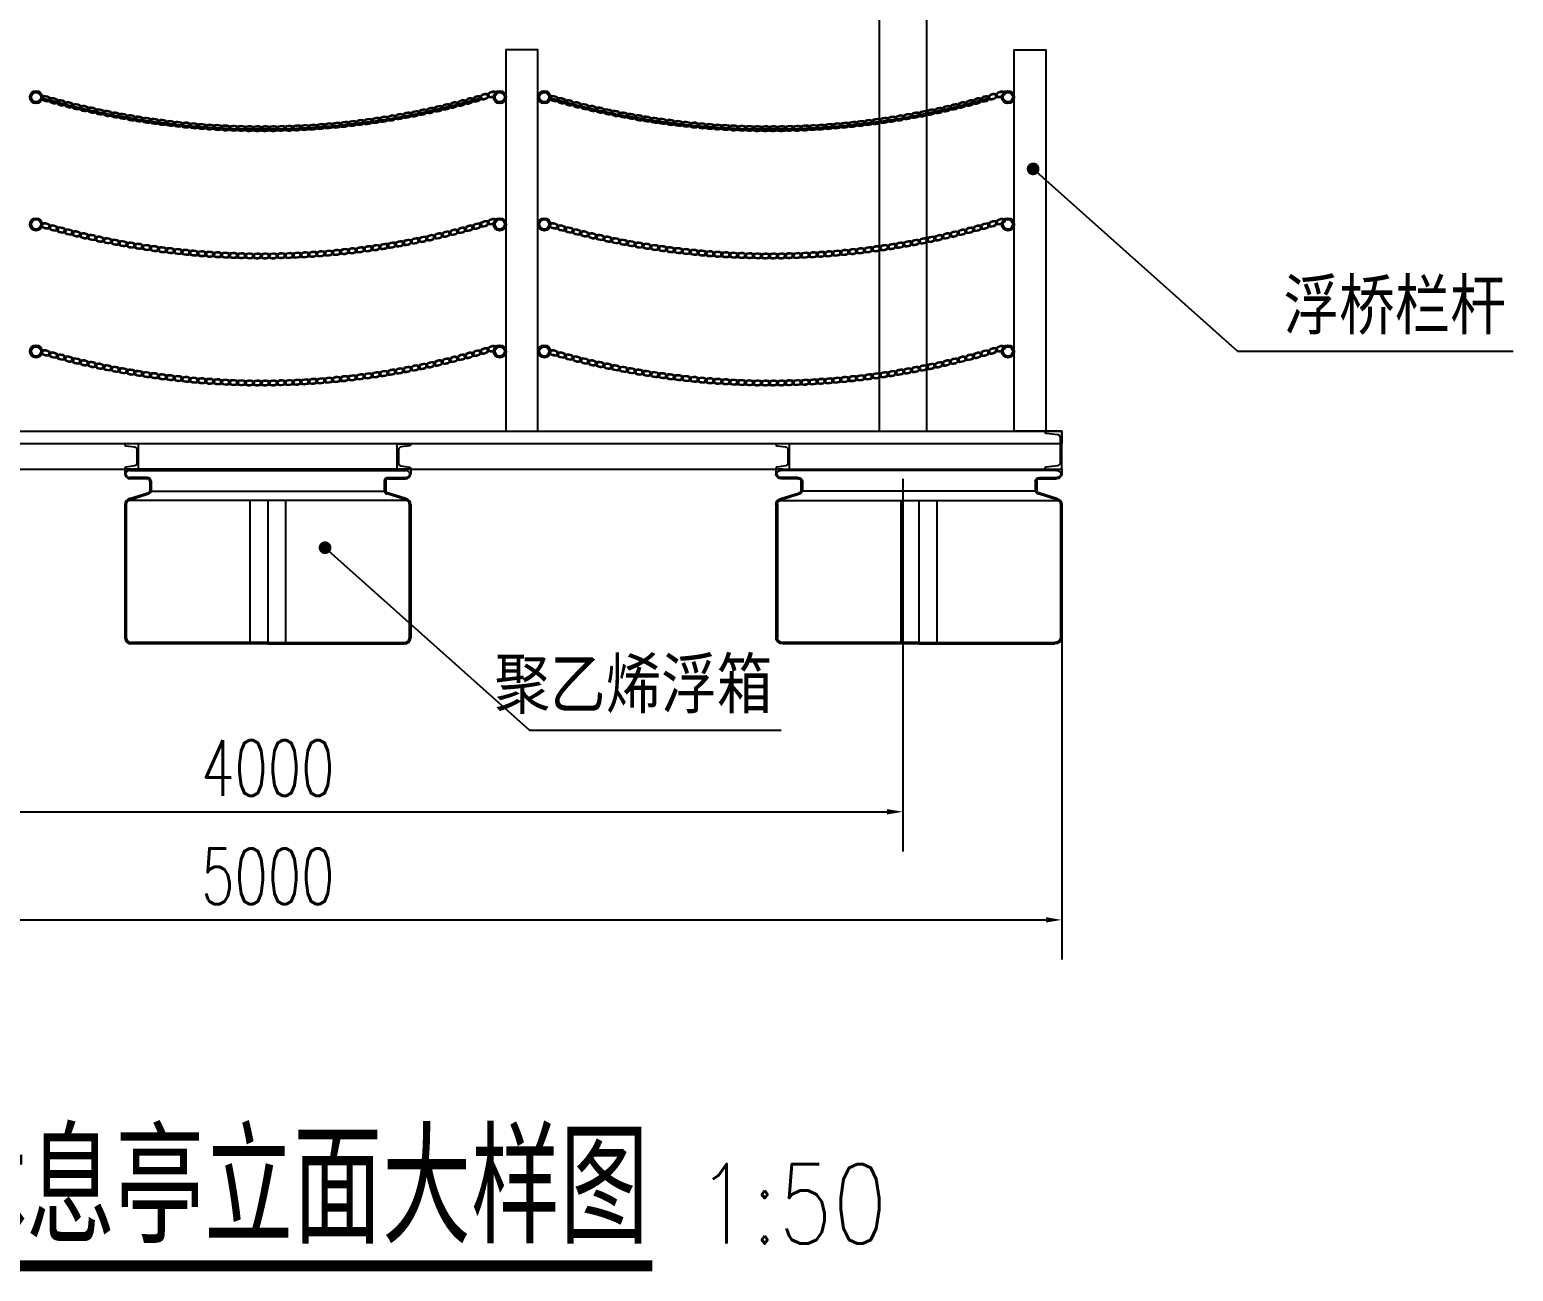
# Model space of a CAD drawing. Header units: millimetres. Extents: x 7263 to 319917, y -161937 to 156976.
# Drawn here: x 123608 to 128280, y -45471 to -41562 of the extents above; entities that cross this region are included whole.
import ezdxf

# ---------------------------------------------------------------- set-up
doc = ezdxf.new("R2010")
doc.units = ezdxf.units.MM
doc.header["$LTSCALE"] = 1000
for name, color, linetype in [('DIM_LEAD', 3, 'Continuous'), ('DIM_SYMB', 3, 'Continuous'), ('PUB_TEXT', 7, 'Continuous'), ('W-FLOAT_BOWL浮筒', 253, 'Continuous'), ('W-PLASTIC_RAILINGS塑木栏杆', 6, 'Continuous'), ('W-REVETMENT驳岸', 251, 'Continuous'), ('W-STEEL_FRAME钢架', 3, 'Continuous'), ('W-STEEL_KEEL钢龙骨', 5, 'Continuous')]:
    doc.layers.add(name, color=color, linetype=linetype)
doc.styles.add('_TCH_DIM', font='SIMPLEX.shx', dxfattribs={"bigfont": 'hztxt.shx'})
doc.styles.get("Standard").update_dxf_attribs({"font": 'simplex.shx', "width": 0.8, "bigfont": 'hztxt.shx'})
doc.styles.add('STANDARD_T3', font='simplex.shx', dxfattribs={"width": 0.7, "bigfont": 'hztxt.shx'})
doc.dimstyles.new('W&&50', dxfattribs={"dimtxt": 175, "dimasz": 50, "dimexe": 125, "dimexo": 150, "dimgap": 50, "dimtad": 1, "dimdec": 0, "dimzin": 0, "dimdsep": 46, "dimtxsty": 'STANDARD_T3', "dimcen": 0.09, "dimclrd": 1, "dimclre": 1, "dimclrt": 7, "dimazin": 2, "dimtfac": 1, "dimtdec": 0, "dimtix": 1, "dimtmove": 2, "dimatfit": 3, "dimfxl": 0, "dimtolj": 1, "dimtzin": 0, "dimarcsym": 0})

# ---------------------------------------------------------------- blocks, each defined once
blk = doc.blocks.new('*U190')
at = {"layer": 'W-PLASTIC_RAILINGS塑木栏杆'}
for centre, start_param, end_param in [((15.9, 0.7), 5.719675, 11.831037), ((41, 0.9), 2.578067, 8.689445)]:
    blk.add_ellipse(centre, major_axis=(15.9, 0.7), ratio=0.498883, start_param=start_param, end_param=end_param, dxfattribs=at)
for points, knots in [([(28.1, -1.9), (28.2, -1.8), (28.3, -1.6), (29, -1), (29.4, -0.5), (29.8, 0.2), (30, 0.5), (30, 1), (30, 1.1), (30, 1.3), (30, 1.5), (30, 1.8), (29.8, 2.3), (29.6, 2.6), (29.1, 3.2), (28.8, 3.5), (28.1, 4.1), (27.6, 4.4), (26.1, 5.2), (24.7, 5.7), (21.7, 6.5), (20, 6.7), (16.5, 6.9), (14.7, 6.8), (11.2, 6.3), (9.5, 5.9), (6.8, 5), (5.7, 4.5), (4.1, 3.5), (3.5, 3), (2.6, 2.1), (2.3, 1.7), (2, 1), (1.9, 0.7), (1.8, 0.1), (1.8, -0.2), (2, -0.8), (2.2, -1.1), (2.7, -1.8), (3.1, -2.2), (4.1, -2.9), (4.7, -3.3), (6, -3.9), (6.8, -4.2), (9, -4.9), (10.5, -5.2), (13.9, -5.5), (15.6, -5.5), (19, -5.2), (20.7, -4.9), (23.8, -4.1), (25.2, -3.6), (26.4, -3), (26.4, -2.9), (26.5, -2.9)], [5.672591, 5.672591, 5.672591, 5.672591, 5.732045, 5.732045, 5.989329, 5.989329, 6.173043, 6.173043, 6.283185, 6.283185, 6.283185, 6.455274, 6.455274, 6.627362, 6.627362, 6.79945, 6.79945, 6.971538, 6.971538, 7.326596, 7.326596, 7.681654, 7.681654, 8.036712, 8.036712, 8.39177, 8.39177, 8.689562, 8.689562, 8.937439, 8.937439, 9.144062, 9.144062, 9.350686, 9.350686, 9.55731, 9.55731, 9.763933, 9.763933, 9.970557, 9.970557, 10.177181, 10.177181, 10.383804, 10.383804, 10.72734, 10.72734, 11.070875, 11.070875, 11.414411, 11.414411, 11.757946, 11.757946, 11.773982, 11.773982, 11.773982, 11.773982]), ([(28.9, 3.4), (28.6, 3.2), (28.3, 2.9), (27.7, 2.3), (27.4, 1.9), (27, 1.2), (26.9, 0.9), (26.9, 0.3), (26.9, 0), (27.1, -0.6), (27.3, -1), (27.8, -1.7), (28.2, -2), (29.1, -2.7), (29.7, -3.1), (31.1, -3.7), (31.8, -4), (34, -4.7), (35.6, -5), (38.9, -5.3), (40.7, -5.3), (44.1, -5.1), (45.8, -4.8), (48.8, -3.9), (50.2, -3.4), (52.2, -2.3), (53, -1.8), (54.1, -0.9), (54.5, -0.4), (54.9, 0.4), (55, 0.7), (55.1, 1.1), (55.1, 1.3), (55.1, 1.5), (55.1, 1.7), (55, 1.9), (54.8, 2.5), (54.7, 2.8), (54.2, 3.3), (53.9, 3.6), (53.2, 4.2), (52.7, 4.5), (51.1, 5.4), (49.8, 5.9), (46.8, 6.7), (45.1, 6.9), (41.6, 7.1), (39.7, 7), (36.3, 6.5), (34.6, 6.1), (32.1, 5.3), (31.2, 4.9), (30.4, 4.4)], [2.530994, 2.530994, 2.530994, 2.530994, 2.654253, 2.654253, 2.860877, 2.860877, 3.067501, 3.067501, 3.274124, 3.274124, 3.480748, 3.480748, 3.687372, 3.687372, 3.893995, 3.893995, 4.100619, 4.100619, 4.444154, 4.444154, 4.78769, 4.78769, 5.131226, 5.131226, 5.474761, 5.474761, 5.732045, 5.732045, 5.989329, 5.989329, 6.173043, 6.173043, 6.283185, 6.283185, 6.283185, 6.455274, 6.455274, 6.627362, 6.627362, 6.79945, 6.79945, 6.971538, 6.971538, 7.326596, 7.326596, 7.681654, 7.681654, 8.036712, 8.036712, 8.39177, 8.39177, 8.632388, 8.632388, 8.632388, 8.632388])]:
    blk.add_open_spline(points, degree=3, knots=knots, dxfattribs=at)
blk = doc.blocks.new('*U191')
at = {"layer": 'W-REVETMENT驳岸', "color": 0, "linetype": 'ByBlock', "lineweight": -2, "transparency": 16777216}
for p, rotation in [((125024.9, -41778.2), 16.01591858966344), ((123643.3, -41775.5), 343.7596410643209), ((123691.4, -41789), 344.9116509759401), ((123739.8, -41801.5), 346.0636608875592), ((123788.5, -41813), 347.2156707991787), ((124830.6, -41825.6), 11.40787894318639), ((124879.5, -41815.2), 12.55988885480562), ((124928.2, -41803.8), 13.7118987664248), ((124976.7, -41791.5), 14.86390867804391), ((123837.4, -41823.6), 348.3676807107983), ((123886.4, -41833.2), 349.5196906224177), ((123935.7, -41841.8), 350.6717005340372), ((123985.1, -41849.4), 351.8237104456567), ((124034.7, -41856), 352.9757203572758), ((124084.3, -41861.6), 354.1277302688949), ((124134.1, -41866.3), 355.2797401805143), ((124483.8, -41870.5), 3.343809561849545), ((124533.7, -41867), 4.495819473468488), ((124583.5, -41862.6), 5.64782938508797), ((124633.2, -41857.2), 6.799839296707487), ((124682.8, -41850.8), 7.951849208327287), ((124732.2, -41843.4), 9.103859119947405), ((124781.5, -41835), 10.2558690315669), ((124184, -41869.9), 356.4317500921337), ((124233.9, -41872.5), 357.5837600037531), ((124283.9, -41874.1), 358.7357699153725), ((124333.9, -41874.7), 359.8877798269925), ((124383.9, -41874.3), 1.039789738610271), ((124433.9, -41872.9), 2.191799650230058)]:
    blk.add_blockref('*U190', p, dxfattribs=dict(at, rotation=rotation))
blk = doc.blocks.new('*U186')
at = {"layer": 'W-PLASTIC_RAILINGS塑木栏杆'}
for centre, start_param, end_param in [((15.9, 0.7), 5.719675, 11.831037), ((41, 0.9), 2.578067, 8.689445)]:
    blk.add_ellipse(centre, major_axis=(15.9, 0.7), ratio=0.498883, start_param=start_param, end_param=end_param, dxfattribs=at)
for points, knots in [([(28.1, -1.9), (28.2, -1.8), (28.3, -1.6), (29, -1), (29.4, -0.5), (29.8, 0.2), (30, 0.5), (30, 1), (30, 1.1), (30, 1.3), (30, 1.5), (30, 1.8), (29.8, 2.3), (29.6, 2.6), (29.1, 3.2), (28.8, 3.5), (28.1, 4.1), (27.6, 4.4), (26.1, 5.2), (24.7, 5.7), (21.7, 6.5), (20, 6.7), (16.5, 6.9), (14.7, 6.8), (11.2, 6.3), (9.5, 5.9), (6.8, 5), (5.7, 4.5), (4.1, 3.5), (3.5, 3), (2.6, 2.1), (2.3, 1.7), (2, 1), (1.9, 0.7), (1.8, 0.1), (1.8, -0.2), (2, -0.8), (2.2, -1.1), (2.7, -1.8), (3.1, -2.2), (4.1, -2.9), (4.7, -3.3), (6, -3.9), (6.8, -4.2), (9, -4.9), (10.5, -5.2), (13.9, -5.5), (15.6, -5.5), (19, -5.2), (20.7, -4.9), (23.8, -4.1), (25.2, -3.6), (26.4, -3), (26.4, -2.9), (26.5, -2.9)], [5.672591, 5.672591, 5.672591, 5.672591, 5.732045, 5.732045, 5.989329, 5.989329, 6.173043, 6.173043, 6.283185, 6.283185, 6.283185, 6.455274, 6.455274, 6.627362, 6.627362, 6.79945, 6.79945, 6.971538, 6.971538, 7.326596, 7.326596, 7.681654, 7.681654, 8.036712, 8.036712, 8.39177, 8.39177, 8.689562, 8.689562, 8.937439, 8.937439, 9.144062, 9.144062, 9.350686, 9.350686, 9.55731, 9.55731, 9.763933, 9.763933, 9.970557, 9.970557, 10.177181, 10.177181, 10.383804, 10.383804, 10.72734, 10.72734, 11.070875, 11.070875, 11.414411, 11.414411, 11.757946, 11.757946, 11.773982, 11.773982, 11.773982, 11.773982]), ([(28.9, 3.4), (28.6, 3.2), (28.3, 2.9), (27.7, 2.3), (27.4, 1.9), (27, 1.2), (26.9, 0.9), (26.9, 0.3), (26.9, 0), (27.1, -0.6), (27.3, -1), (27.8, -1.7), (28.2, -2), (29.1, -2.7), (29.7, -3.1), (31.1, -3.7), (31.8, -4), (34, -4.7), (35.6, -5), (38.9, -5.3), (40.7, -5.3), (44.1, -5.1), (45.8, -4.8), (48.8, -3.9), (50.2, -3.4), (52.2, -2.3), (53, -1.8), (54.1, -0.9), (54.5, -0.4), (54.9, 0.4), (55, 0.7), (55.1, 1.1), (55.1, 1.3), (55.1, 1.5), (55.1, 1.7), (55, 1.9), (54.8, 2.5), (54.7, 2.8), (54.2, 3.3), (53.9, 3.6), (53.2, 4.2), (52.7, 4.5), (51.1, 5.4), (49.8, 5.9), (46.8, 6.7), (45.1, 6.9), (41.6, 7.1), (39.7, 7), (36.3, 6.5), (34.6, 6.1), (32.1, 5.3), (31.2, 4.9), (30.4, 4.4)], [2.530994, 2.530994, 2.530994, 2.530994, 2.654253, 2.654253, 2.860877, 2.860877, 3.067501, 3.067501, 3.274124, 3.274124, 3.480748, 3.480748, 3.687372, 3.687372, 3.893995, 3.893995, 4.100619, 4.100619, 4.444154, 4.444154, 4.78769, 4.78769, 5.131226, 5.131226, 5.474761, 5.474761, 5.732045, 5.732045, 5.989329, 5.989329, 6.173043, 6.173043, 6.283185, 6.283185, 6.283185, 6.455274, 6.455274, 6.627362, 6.627362, 6.79945, 6.79945, 6.971538, 6.971538, 7.326596, 7.326596, 7.681654, 7.681654, 8.036712, 8.036712, 8.39177, 8.39177, 8.632388, 8.632388, 8.632388, 8.632388])]:
    blk.add_open_spline(points, degree=3, knots=knots, dxfattribs=at)
blk = doc.blocks.new('*U187')
at = {"layer": 'W-REVETMENT驳岸', "color": 0, "linetype": 'ByBlock', "lineweight": -2, "transparency": 16777216}
for p, rotation in [((123424.9, -41778.2), 16.01591858966784), ((122043.3, -41775.5), 343.7596410643241), ((122091.4, -41789), 344.9116509759435), ((122139.8, -41801.5), 346.0636608875636), ((122188.5, -41813), 347.2156707991831), ((123230.6, -41825.6), 11.40787894318893), ((123279.5, -41815.2), 12.55988885480872), ((123328.2, -41803.8), 13.71189876642794), ((123376.7, -41791.5), 14.86390867804774), ((122237.4, -41823.6), 348.3676807108026), ((122286.4, -41833.2), 349.519690622422), ((122335.7, -41841.8), 350.6717005340416), ((122385.1, -41849.4), 351.8237104456611), ((122434.7, -41856), 352.9757203572803), ((122484.3, -41861.6), 354.1277302688991), ((122534.1, -41866.3), 355.279740180518), ((122883.8, -41870.5), 3.343809561852817), ((122933.7, -41867), 4.495819473472301), ((122983.5, -41862.6), 5.647829385092106), ((123033.2, -41857.2), 6.799839296711571), ((123082.8, -41850.8), 7.951849208330783), ((123132.2, -41843.4), 9.103859119949936), ((123181.5, -41835), 10.25586903156912), ((122584, -41869.9), 356.4317500921371), ((122633.9, -41872.5), 357.5837600037565), ((122683.9, -41874.1), 358.7357699153762), ((122733.9, -41874.7), 359.887779826999), ((122783.9, -41874.3), 1.039789738614477), ((122833.9, -41872.9), 2.191799650233384)]:
    blk.add_blockref('*U186', p, dxfattribs=dict(at, rotation=rotation))
blk = doc.blocks.new('*U188')
at = {"layer": 'W-PLASTIC_RAILINGS塑木栏杆'}
for centre, start_param, end_param in [((15.9, 0.7), 5.719675, 11.831037), ((41, 0.9), 2.578067, 8.689445)]:
    blk.add_ellipse(centre, major_axis=(15.9, 0.7), ratio=0.498883, start_param=start_param, end_param=end_param, dxfattribs=at)
for points, knots in [([(28.1, -1.9), (28.2, -1.8), (28.3, -1.6), (29, -1), (29.4, -0.5), (29.8, 0.2), (30, 0.5), (30, 1), (30, 1.1), (30, 1.3), (30, 1.5), (30, 1.8), (29.8, 2.3), (29.6, 2.6), (29.1, 3.2), (28.8, 3.5), (28.1, 4.1), (27.6, 4.4), (26.1, 5.2), (24.7, 5.7), (21.7, 6.5), (20, 6.7), (16.5, 6.9), (14.7, 6.8), (11.2, 6.3), (9.5, 5.9), (6.8, 5), (5.7, 4.5), (4.1, 3.5), (3.5, 3), (2.6, 2.1), (2.3, 1.7), (2, 1), (1.9, 0.7), (1.8, 0.1), (1.8, -0.2), (2, -0.8), (2.2, -1.1), (2.7, -1.8), (3.1, -2.2), (4.1, -2.9), (4.7, -3.3), (6, -3.9), (6.8, -4.2), (9, -4.9), (10.5, -5.2), (13.9, -5.5), (15.6, -5.5), (19, -5.2), (20.7, -4.9), (23.8, -4.1), (25.2, -3.6), (26.4, -3), (26.4, -2.9), (26.5, -2.9)], [5.672591, 5.672591, 5.672591, 5.672591, 5.732045, 5.732045, 5.989329, 5.989329, 6.173043, 6.173043, 6.283185, 6.283185, 6.283185, 6.455274, 6.455274, 6.627362, 6.627362, 6.79945, 6.79945, 6.971538, 6.971538, 7.326596, 7.326596, 7.681654, 7.681654, 8.036712, 8.036712, 8.39177, 8.39177, 8.689562, 8.689562, 8.937439, 8.937439, 9.144062, 9.144062, 9.350686, 9.350686, 9.55731, 9.55731, 9.763933, 9.763933, 9.970557, 9.970557, 10.177181, 10.177181, 10.383804, 10.383804, 10.72734, 10.72734, 11.070875, 11.070875, 11.414411, 11.414411, 11.757946, 11.757946, 11.773982, 11.773982, 11.773982, 11.773982]), ([(28.9, 3.4), (28.6, 3.2), (28.3, 2.9), (27.7, 2.3), (27.4, 1.9), (27, 1.2), (26.9, 0.9), (26.9, 0.3), (26.9, 0), (27.1, -0.6), (27.3, -1), (27.8, -1.7), (28.2, -2), (29.1, -2.7), (29.7, -3.1), (31.1, -3.7), (31.8, -4), (34, -4.7), (35.6, -5), (38.9, -5.3), (40.7, -5.3), (44.1, -5.1), (45.8, -4.8), (48.8, -3.9), (50.2, -3.4), (52.2, -2.3), (53, -1.8), (54.1, -0.9), (54.5, -0.4), (54.9, 0.4), (55, 0.7), (55.1, 1.1), (55.1, 1.3), (55.1, 1.5), (55.1, 1.7), (55, 1.9), (54.8, 2.5), (54.7, 2.8), (54.2, 3.3), (53.9, 3.6), (53.2, 4.2), (52.7, 4.5), (51.1, 5.4), (49.8, 5.9), (46.8, 6.7), (45.1, 6.9), (41.6, 7.1), (39.7, 7), (36.3, 6.5), (34.6, 6.1), (32.1, 5.3), (31.2, 4.9), (30.4, 4.4)], [2.530994, 2.530994, 2.530994, 2.530994, 2.654253, 2.654253, 2.860877, 2.860877, 3.067501, 3.067501, 3.274124, 3.274124, 3.480748, 3.480748, 3.687372, 3.687372, 3.893995, 3.893995, 4.100619, 4.100619, 4.444154, 4.444154, 4.78769, 4.78769, 5.131226, 5.131226, 5.474761, 5.474761, 5.732045, 5.732045, 5.989329, 5.989329, 6.173043, 6.173043, 6.283185, 6.283185, 6.283185, 6.455274, 6.455274, 6.627362, 6.627362, 6.79945, 6.79945, 6.971538, 6.971538, 7.326596, 7.326596, 7.681654, 7.681654, 8.036712, 8.036712, 8.39177, 8.39177, 8.632388, 8.632388, 8.632388, 8.632388])]:
    blk.add_open_spline(points, degree=3, knots=knots, dxfattribs=at)
blk = doc.blocks.new('*U189')
at = {"layer": 'W-REVETMENT驳岸', "color": 0, "linetype": 'ByBlock', "lineweight": -2, "transparency": 16777216}
for p, rotation in [((123424.9, -41778.2), 16.01591858966784), ((122043.3, -41775.5), 343.7596410643241), ((122091.4, -41789), 344.9116509759435), ((122139.8, -41801.5), 346.0636608875636), ((122188.5, -41813), 347.2156707991831), ((123230.6, -41825.6), 11.40787894318893), ((123279.5, -41815.2), 12.55988885480872), ((123328.2, -41803.8), 13.71189876642794), ((123376.7, -41791.5), 14.86390867804774), ((122237.4, -41823.6), 348.3676807108026), ((122286.4, -41833.2), 349.519690622422), ((122335.7, -41841.8), 350.6717005340416), ((122385.1, -41849.4), 351.8237104456611), ((122434.7, -41856), 352.9757203572803), ((122484.3, -41861.6), 354.1277302688991), ((122534.1, -41866.3), 355.279740180518), ((122883.8, -41870.5), 3.343809561852817), ((122933.7, -41867), 4.495819473472301), ((122983.5, -41862.6), 5.647829385092106), ((123033.2, -41857.2), 6.799839296711571), ((123082.8, -41850.8), 7.951849208330783), ((123132.2, -41843.4), 9.103859119949936), ((123181.5, -41835), 10.25586903156912), ((122584, -41869.9), 356.4317500921371), ((122633.9, -41872.5), 357.5837600037565), ((122683.9, -41874.1), 358.7357699153762), ((122733.9, -41874.7), 359.887779826999), ((122783.9, -41874.3), 1.039789738614477), ((122833.9, -41872.9), 2.191799650233384)]:
    blk.add_blockref('*U188', p, dxfattribs=dict(at, rotation=rotation))
blk = doc.blocks.new('*U196')
at = {"layer": 'W-PLASTIC_RAILINGS塑木栏杆'}
for centre, start_param, end_param in [((15.9, 0.7), 5.719675, 11.831037), ((41, 0.9), 2.578067, 8.689445)]:
    blk.add_ellipse(centre, major_axis=(15.9, 0.7), ratio=0.498883, start_param=start_param, end_param=end_param, dxfattribs=at)
for points, knots in [([(28.1, -1.9), (28.2, -1.8), (28.3, -1.6), (29, -1), (29.4, -0.5), (29.8, 0.2), (30, 0.5), (30, 1), (30, 1.1), (30, 1.3), (30, 1.5), (30, 1.8), (29.8, 2.3), (29.6, 2.6), (29.1, 3.2), (28.8, 3.5), (28.1, 4.1), (27.6, 4.4), (26.1, 5.2), (24.7, 5.7), (21.7, 6.5), (20, 6.7), (16.5, 6.9), (14.7, 6.8), (11.2, 6.3), (9.5, 5.9), (6.8, 5), (5.7, 4.5), (4.1, 3.5), (3.5, 3), (2.6, 2.1), (2.3, 1.7), (2, 1), (1.9, 0.7), (1.8, 0.1), (1.8, -0.2), (2, -0.8), (2.2, -1.1), (2.7, -1.8), (3.1, -2.2), (4.1, -2.9), (4.7, -3.3), (6, -3.9), (6.8, -4.2), (9, -4.9), (10.5, -5.2), (13.9, -5.5), (15.6, -5.5), (19, -5.2), (20.7, -4.9), (23.8, -4.1), (25.2, -3.6), (26.4, -3), (26.4, -2.9), (26.5, -2.9)], [5.672591, 5.672591, 5.672591, 5.672591, 5.732045, 5.732045, 5.989329, 5.989329, 6.173043, 6.173043, 6.283185, 6.283185, 6.283185, 6.455274, 6.455274, 6.627362, 6.627362, 6.79945, 6.79945, 6.971538, 6.971538, 7.326596, 7.326596, 7.681654, 7.681654, 8.036712, 8.036712, 8.39177, 8.39177, 8.689562, 8.689562, 8.937439, 8.937439, 9.144062, 9.144062, 9.350686, 9.350686, 9.55731, 9.55731, 9.763933, 9.763933, 9.970557, 9.970557, 10.177181, 10.177181, 10.383804, 10.383804, 10.72734, 10.72734, 11.070875, 11.070875, 11.414411, 11.414411, 11.757946, 11.757946, 11.773982, 11.773982, 11.773982, 11.773982]), ([(28.9, 3.4), (28.6, 3.2), (28.3, 2.9), (27.7, 2.3), (27.4, 1.9), (27, 1.2), (26.9, 0.9), (26.9, 0.3), (26.9, 0), (27.1, -0.6), (27.3, -1), (27.8, -1.7), (28.2, -2), (29.1, -2.7), (29.7, -3.1), (31.1, -3.7), (31.8, -4), (34, -4.7), (35.6, -5), (38.9, -5.3), (40.7, -5.3), (44.1, -5.1), (45.8, -4.8), (48.8, -3.9), (50.2, -3.4), (52.2, -2.3), (53, -1.8), (54.1, -0.9), (54.5, -0.4), (54.9, 0.4), (55, 0.7), (55.1, 1.1), (55.1, 1.3), (55.1, 1.5), (55.1, 1.7), (55, 1.9), (54.8, 2.5), (54.7, 2.8), (54.2, 3.3), (53.9, 3.6), (53.2, 4.2), (52.7, 4.5), (51.1, 5.4), (49.8, 5.9), (46.8, 6.7), (45.1, 6.9), (41.6, 7.1), (39.7, 7), (36.3, 6.5), (34.6, 6.1), (32.1, 5.3), (31.2, 4.9), (30.4, 4.4)], [2.530994, 2.530994, 2.530994, 2.530994, 2.654253, 2.654253, 2.860877, 2.860877, 3.067501, 3.067501, 3.274124, 3.274124, 3.480748, 3.480748, 3.687372, 3.687372, 3.893995, 3.893995, 4.100619, 4.100619, 4.444154, 4.444154, 4.78769, 4.78769, 5.131226, 5.131226, 5.474761, 5.474761, 5.732045, 5.732045, 5.989329, 5.989329, 6.173043, 6.173043, 6.283185, 6.283185, 6.283185, 6.455274, 6.455274, 6.627362, 6.627362, 6.79945, 6.79945, 6.971538, 6.971538, 7.326596, 7.326596, 7.681654, 7.681654, 8.036712, 8.036712, 8.39177, 8.39177, 8.632388, 8.632388, 8.632388, 8.632388])]:
    blk.add_open_spline(points, degree=3, knots=knots, dxfattribs=at)
blk = doc.blocks.new('*U197')
at = {"layer": 'W-REVETMENT驳岸', "color": 0, "linetype": 'ByBlock', "lineweight": -2, "transparency": 16777216}
for p, rotation in [((126624.9, -41778.2), 16.01591858966344), ((125243.3, -41775.5), 343.7596410643209), ((125291.4, -41789), 344.9116509759401), ((125339.8, -41801.5), 346.0636608875592), ((125388.5, -41813), 347.2156707991787), ((126430.6, -41825.6), 11.40787894318639), ((126479.5, -41815.2), 12.55988885480562), ((126528.2, -41803.8), 13.7118987664248), ((126576.7, -41791.5), 14.86390867804391), ((125437.4, -41823.6), 348.3676807107983), ((125486.4, -41833.2), 349.5196906224177), ((125535.7, -41841.8), 350.6717005340372), ((125585.1, -41849.4), 351.8237104456567), ((125634.7, -41856), 352.9757203572758), ((125684.3, -41861.6), 354.1277302688949), ((125734.1, -41866.3), 355.2797401805143), ((126083.8, -41870.5), 3.343809561849545), ((126133.7, -41867), 4.495819473468488), ((126183.5, -41862.6), 5.64782938508797), ((126233.2, -41857.2), 6.799839296707487), ((126282.8, -41850.8), 7.951849208327287), ((126332.2, -41843.4), 9.103859119947405), ((126381.5, -41835), 10.2558690315669), ((125784, -41869.9), 356.4317500921337), ((125833.9, -41872.5), 357.5837600037531), ((125883.9, -41874.1), 358.7357699153725), ((125933.9, -41874.7), 359.8877798269925), ((125983.9, -41874.3), 1.039789738610271), ((126033.9, -41872.9), 2.191799650230058)]:
    blk.add_blockref('*U196', p, dxfattribs=dict(at, rotation=rotation))
blk = doc.blocks.new('*U192')
at = {"layer": 'W-PLASTIC_RAILINGS塑木栏杆'}
for centre, start_param, end_param in [((15.9, 0.7), 5.719675, 11.831037), ((41, 0.9), 2.578067, 8.689445)]:
    blk.add_ellipse(centre, major_axis=(15.9, 0.7), ratio=0.498883, start_param=start_param, end_param=end_param, dxfattribs=at)
for points, knots in [([(28.1, -1.9), (28.2, -1.8), (28.3, -1.6), (29, -1), (29.4, -0.5), (29.8, 0.2), (30, 0.5), (30, 1), (30, 1.1), (30, 1.3), (30, 1.5), (30, 1.8), (29.8, 2.3), (29.6, 2.6), (29.1, 3.2), (28.8, 3.5), (28.1, 4.1), (27.6, 4.4), (26.1, 5.2), (24.7, 5.7), (21.7, 6.5), (20, 6.7), (16.5, 6.9), (14.7, 6.8), (11.2, 6.3), (9.5, 5.9), (6.8, 5), (5.7, 4.5), (4.1, 3.5), (3.5, 3), (2.6, 2.1), (2.3, 1.7), (2, 1), (1.9, 0.7), (1.8, 0.1), (1.8, -0.2), (2, -0.8), (2.2, -1.1), (2.7, -1.8), (3.1, -2.2), (4.1, -2.9), (4.7, -3.3), (6, -3.9), (6.8, -4.2), (9, -4.9), (10.5, -5.2), (13.9, -5.5), (15.6, -5.5), (19, -5.2), (20.7, -4.9), (23.8, -4.1), (25.2, -3.6), (26.4, -3), (26.4, -2.9), (26.5, -2.9)], [5.672591, 5.672591, 5.672591, 5.672591, 5.732045, 5.732045, 5.989329, 5.989329, 6.173043, 6.173043, 6.283185, 6.283185, 6.283185, 6.455274, 6.455274, 6.627362, 6.627362, 6.79945, 6.79945, 6.971538, 6.971538, 7.326596, 7.326596, 7.681654, 7.681654, 8.036712, 8.036712, 8.39177, 8.39177, 8.689562, 8.689562, 8.937439, 8.937439, 9.144062, 9.144062, 9.350686, 9.350686, 9.55731, 9.55731, 9.763933, 9.763933, 9.970557, 9.970557, 10.177181, 10.177181, 10.383804, 10.383804, 10.72734, 10.72734, 11.070875, 11.070875, 11.414411, 11.414411, 11.757946, 11.757946, 11.773982, 11.773982, 11.773982, 11.773982]), ([(28.9, 3.4), (28.6, 3.2), (28.3, 2.9), (27.7, 2.3), (27.4, 1.9), (27, 1.2), (26.9, 0.9), (26.9, 0.3), (26.9, 0), (27.1, -0.6), (27.3, -1), (27.8, -1.7), (28.2, -2), (29.1, -2.7), (29.7, -3.1), (31.1, -3.7), (31.8, -4), (34, -4.7), (35.6, -5), (38.9, -5.3), (40.7, -5.3), (44.1, -5.1), (45.8, -4.8), (48.8, -3.9), (50.2, -3.4), (52.2, -2.3), (53, -1.8), (54.1, -0.9), (54.5, -0.4), (54.9, 0.4), (55, 0.7), (55.1, 1.1), (55.1, 1.3), (55.1, 1.5), (55.1, 1.7), (55, 1.9), (54.8, 2.5), (54.7, 2.8), (54.2, 3.3), (53.9, 3.6), (53.2, 4.2), (52.7, 4.5), (51.1, 5.4), (49.8, 5.9), (46.8, 6.7), (45.1, 6.9), (41.6, 7.1), (39.7, 7), (36.3, 6.5), (34.6, 6.1), (32.1, 5.3), (31.2, 4.9), (30.4, 4.4)], [2.530994, 2.530994, 2.530994, 2.530994, 2.654253, 2.654253, 2.860877, 2.860877, 3.067501, 3.067501, 3.274124, 3.274124, 3.480748, 3.480748, 3.687372, 3.687372, 3.893995, 3.893995, 4.100619, 4.100619, 4.444154, 4.444154, 4.78769, 4.78769, 5.131226, 5.131226, 5.474761, 5.474761, 5.732045, 5.732045, 5.989329, 5.989329, 6.173043, 6.173043, 6.283185, 6.283185, 6.283185, 6.455274, 6.455274, 6.627362, 6.627362, 6.79945, 6.79945, 6.971538, 6.971538, 7.326596, 7.326596, 7.681654, 7.681654, 8.036712, 8.036712, 8.39177, 8.39177, 8.632388, 8.632388, 8.632388, 8.632388])]:
    blk.add_open_spline(points, degree=3, knots=knots, dxfattribs=at)
blk = doc.blocks.new('*U193')
at = {"layer": 'W-REVETMENT驳岸', "color": 0, "linetype": 'ByBlock', "lineweight": -2, "transparency": 16777216}
for p, rotation in [((123424.9, -41778.2), 16.01591858966784), ((122043.3, -41775.5), 343.7596410643241), ((122091.4, -41789), 344.9116509759435), ((122139.8, -41801.5), 346.0636608875636), ((122188.5, -41813), 347.2156707991831), ((123230.6, -41825.6), 11.40787894318893), ((123279.5, -41815.2), 12.55988885480872), ((123328.2, -41803.8), 13.71189876642794), ((123376.7, -41791.5), 14.86390867804774), ((122237.4, -41823.6), 348.3676807108026), ((122286.4, -41833.2), 349.519690622422), ((122335.7, -41841.8), 350.6717005340416), ((122385.1, -41849.4), 351.8237104456611), ((122434.7, -41856), 352.9757203572803), ((122484.3, -41861.6), 354.1277302688991), ((122534.1, -41866.3), 355.279740180518), ((122883.8, -41870.5), 3.343809561852817), ((122933.7, -41867), 4.495819473472301), ((122983.5, -41862.6), 5.647829385092106), ((123033.2, -41857.2), 6.799839296711571), ((123082.8, -41850.8), 7.951849208330783), ((123132.2, -41843.4), 9.103859119949936), ((123181.5, -41835), 10.25586903156912), ((122584, -41869.9), 356.4317500921371), ((122633.9, -41872.5), 357.5837600037565), ((122683.9, -41874.1), 358.7357699153762), ((122733.9, -41874.7), 359.887779826999), ((122783.9, -41874.3), 1.039789738614477), ((122833.9, -41872.9), 2.191799650233384)]:
    blk.add_blockref('*U192', p, dxfattribs=dict(at, rotation=rotation))
blk = doc.blocks.new('*U194')
at = {"layer": 'W-PLASTIC_RAILINGS塑木栏杆'}
for centre, start_param, end_param in [((15.9, 0.7), 5.719675, 11.831037), ((41, 0.9), 2.578067, 8.689445)]:
    blk.add_ellipse(centre, major_axis=(15.9, 0.7), ratio=0.498883, start_param=start_param, end_param=end_param, dxfattribs=at)
for points, knots in [([(28.1, -1.9), (28.2, -1.8), (28.3, -1.6), (29, -1), (29.4, -0.5), (29.8, 0.2), (30, 0.5), (30, 1), (30, 1.1), (30, 1.3), (30, 1.5), (30, 1.8), (29.8, 2.3), (29.6, 2.6), (29.1, 3.2), (28.8, 3.5), (28.1, 4.1), (27.6, 4.4), (26.1, 5.2), (24.7, 5.7), (21.7, 6.5), (20, 6.7), (16.5, 6.9), (14.7, 6.8), (11.2, 6.3), (9.5, 5.9), (6.8, 5), (5.7, 4.5), (4.1, 3.5), (3.5, 3), (2.6, 2.1), (2.3, 1.7), (2, 1), (1.9, 0.7), (1.8, 0.1), (1.8, -0.2), (2, -0.8), (2.2, -1.1), (2.7, -1.8), (3.1, -2.2), (4.1, -2.9), (4.7, -3.3), (6, -3.9), (6.8, -4.2), (9, -4.9), (10.5, -5.2), (13.9, -5.5), (15.6, -5.5), (19, -5.2), (20.7, -4.9), (23.8, -4.1), (25.2, -3.6), (26.4, -3), (26.4, -2.9), (26.5, -2.9)], [5.672591, 5.672591, 5.672591, 5.672591, 5.732045, 5.732045, 5.989329, 5.989329, 6.173043, 6.173043, 6.283185, 6.283185, 6.283185, 6.455274, 6.455274, 6.627362, 6.627362, 6.79945, 6.79945, 6.971538, 6.971538, 7.326596, 7.326596, 7.681654, 7.681654, 8.036712, 8.036712, 8.39177, 8.39177, 8.689562, 8.689562, 8.937439, 8.937439, 9.144062, 9.144062, 9.350686, 9.350686, 9.55731, 9.55731, 9.763933, 9.763933, 9.970557, 9.970557, 10.177181, 10.177181, 10.383804, 10.383804, 10.72734, 10.72734, 11.070875, 11.070875, 11.414411, 11.414411, 11.757946, 11.757946, 11.773982, 11.773982, 11.773982, 11.773982]), ([(28.9, 3.4), (28.6, 3.2), (28.3, 2.9), (27.7, 2.3), (27.4, 1.9), (27, 1.2), (26.9, 0.9), (26.9, 0.3), (26.9, 0), (27.1, -0.6), (27.3, -1), (27.8, -1.7), (28.2, -2), (29.1, -2.7), (29.7, -3.1), (31.1, -3.7), (31.8, -4), (34, -4.7), (35.6, -5), (38.9, -5.3), (40.7, -5.3), (44.1, -5.1), (45.8, -4.8), (48.8, -3.9), (50.2, -3.4), (52.2, -2.3), (53, -1.8), (54.1, -0.9), (54.5, -0.4), (54.9, 0.4), (55, 0.7), (55.1, 1.1), (55.1, 1.3), (55.1, 1.5), (55.1, 1.7), (55, 1.9), (54.8, 2.5), (54.7, 2.8), (54.2, 3.3), (53.9, 3.6), (53.2, 4.2), (52.7, 4.5), (51.1, 5.4), (49.8, 5.9), (46.8, 6.7), (45.1, 6.9), (41.6, 7.1), (39.7, 7), (36.3, 6.5), (34.6, 6.1), (32.1, 5.3), (31.2, 4.9), (30.4, 4.4)], [2.530994, 2.530994, 2.530994, 2.530994, 2.654253, 2.654253, 2.860877, 2.860877, 3.067501, 3.067501, 3.274124, 3.274124, 3.480748, 3.480748, 3.687372, 3.687372, 3.893995, 3.893995, 4.100619, 4.100619, 4.444154, 4.444154, 4.78769, 4.78769, 5.131226, 5.131226, 5.474761, 5.474761, 5.732045, 5.732045, 5.989329, 5.989329, 6.173043, 6.173043, 6.283185, 6.283185, 6.283185, 6.455274, 6.455274, 6.627362, 6.627362, 6.79945, 6.79945, 6.971538, 6.971538, 7.326596, 7.326596, 7.681654, 7.681654, 8.036712, 8.036712, 8.39177, 8.39177, 8.632388, 8.632388, 8.632388, 8.632388])]:
    blk.add_open_spline(points, degree=3, knots=knots, dxfattribs=at)
blk = doc.blocks.new('*U195')
at = {"layer": 'W-REVETMENT驳岸', "color": 0, "linetype": 'ByBlock', "lineweight": -2, "transparency": 16777216}
for p, rotation in [((123424.9, -41778.2), 16.01591858966784), ((122043.3, -41775.5), 343.7596410643241), ((122091.4, -41789), 344.9116509759435), ((122139.8, -41801.5), 346.0636608875636), ((122188.5, -41813), 347.2156707991831), ((123230.6, -41825.6), 11.40787894318893), ((123279.5, -41815.2), 12.55988885480872), ((123328.2, -41803.8), 13.71189876642794), ((123376.7, -41791.5), 14.86390867804774), ((122237.4, -41823.6), 348.3676807108026), ((122286.4, -41833.2), 349.519690622422), ((122335.7, -41841.8), 350.6717005340416), ((122385.1, -41849.4), 351.8237104456611), ((122434.7, -41856), 352.9757203572803), ((122484.3, -41861.6), 354.1277302688991), ((122534.1, -41866.3), 355.279740180518), ((122883.8, -41870.5), 3.343809561852817), ((122933.7, -41867), 4.495819473472301), ((122983.5, -41862.6), 5.647829385092106), ((123033.2, -41857.2), 6.799839296711571), ((123082.8, -41850.8), 7.951849208330783), ((123132.2, -41843.4), 9.103859119949936), ((123181.5, -41835), 10.25586903156912), ((122584, -41869.9), 356.4317500921371), ((122633.9, -41872.5), 357.5837600037565), ((122683.9, -41874.1), 358.7357699153762), ((122733.9, -41874.7), 359.887779826999), ((122783.9, -41874.3), 1.039789738614477), ((122833.9, -41872.9), 2.191799650233384)]:
    blk.add_blockref('*U194', p, dxfattribs=dict(at, rotation=rotation))
blk = doc.blocks.new('*D200')
at = {"layer": 'Defpoints', "color": 0, "transparency": 16777216}
for p in [(124357.8, -39261.3), (120442.1, -42825.9), (121857.8, -42825.9)]:
    blk.add_point(p, dxfattribs=at)
at = {"layer": 'W-STEEL_FRAME钢架', "color": 1, "lineweight": -2, "transparency": 16777216}
for p, q in [((124207.8, -39261.3), (120317.1, -39261.3)), ((120442.1, -39311.3), (120442.1, -42775.9)), ((121707.8, -42825.9), (120317.1, -42825.9))]:
    blk.add_line(p, q, dxfattribs=at)
at = {"layer": 'W-STEEL_FRAME钢架', "color": 1, "transparency": 16777216}
for points in [[(120433.8, -39311.3), (120450.4, -39311.3), (120442.1, -39261.3)], [(120433.8, -42775.9), (120450.4, -42775.9), (120442.1, -42825.9)]]:
    blk.add_solid(points, dxfattribs=at)
at = {"layer": 'W-STEEL_FRAME钢架', "color": 7, "transparency": 16777216, "insert": (120304.6, -41043.6), "char_height": 175, "attachment_point": 5, "rotation": 90, "style": 'STANDARD_T3'}
blk.add_mtext('\\A1;3565', dxfattribs=at)
blk = doc.blocks.new('*D201')
at = {"layer": 'Defpoints', "color": 0, "transparency": 16777216}
for p in [(121857.8, -43262.9), (126857.8, -43262.9), (126857.8, -44364.8)]:
    blk.add_point(p, dxfattribs=at)
at = {"layer": 'W-STEEL_FRAME钢架', "color": 1, "lineweight": -2, "transparency": 16777216}
for p, q in [((121857.8, -43412.9), (121857.8, -44489.8)), ((126857.8, -43412.9), (126857.8, -44489.8)), ((121907.8, -44364.8), (126807.8, -44364.8))]:
    blk.add_line(p, q, dxfattribs=at)
at = {"layer": 'W-STEEL_FRAME钢架', "color": 1, "transparency": 16777216}
for points in [[(121907.8, -44356.4), (121907.8, -44373.1), (121857.8, -44364.8)], [(126807.8, -44356.4), (126807.8, -44373.1), (126857.8, -44364.8)]]:
    blk.add_solid(points, dxfattribs=at)
at = {"layer": 'W-STEEL_FRAME钢架', "color": 7, "transparency": 16777216, "insert": (124357.8, -44227.3), "char_height": 175, "attachment_point": 5, "style": 'STANDARD_T3'}
blk.add_mtext('\\A1;5000', dxfattribs=at)
blk = doc.blocks.new('*D203')
at = {"layer": 'Defpoints', "color": 0, "transparency": 16777216}
for p in [(122357.8, -42825.9), (126357.8, -42825.9), (126357.8, -44024.4)]:
    blk.add_point(p, dxfattribs=at)
at = {"layer": 'W-STEEL_FRAME钢架', "color": 1, "lineweight": -2, "transparency": 16777216}
for p, q in [((122357.8, -42975.9), (122357.8, -44149.4)), ((126357.8, -42975.9), (126357.8, -44149.4)), ((122407.8, -44024.4), (126307.8, -44024.4))]:
    blk.add_line(p, q, dxfattribs=at)
at = {"layer": 'W-STEEL_FRAME钢架', "color": 1, "transparency": 16777216}
for points in [[(122407.8, -44016.1), (122407.8, -44032.8), (122357.8, -44024.4)], [(126307.8, -44016.1), (126307.8, -44032.8), (126357.8, -44024.4)]]:
    blk.add_solid(points, dxfattribs=at)
at = {"layer": 'W-STEEL_FRAME钢架', "color": 7, "transparency": 16777216, "insert": (124357.8, -43886.9), "char_height": 175, "attachment_point": 5, "style": 'STANDARD_T3'}
blk.add_mtext('\\A1;4000', dxfattribs=at)
blk = doc.blocks.new('C12')
blk.add_lwpolyline([(13.6, 109.7, 0.385314), (5.5, 100.8), (5.5, 19.2, 0.385314), (13.6, 10.3), (48.9, 6.8, -0.385314), (53, 2.3), (53, 0), (0, 0), (0, 120), (53, 120), (53, 117.7, -0.385314), (48.9, 113.2)], format="xyb", close=True)
blk = doc.blocks.new('$槽钢$00000014')
blk.add_blockref('C12', (-26.5, -60, 0))
blk = doc.blocks.new('$matou$00000066')
for p, q in [((400, 275), (-400, 275)), ((-400, 275), (-400, 260)), ((-386.4, 271), (386.4, 271)), ((400, 275), (400, 260)), ((-338, 249), (-386.4, 249)), ((-338, 245), (-385, 245)), ((-330, 237), (-330, 208.2)), ((-326, 237), (-326, 208.2)), ((326, 237), (326, 208.2)), ((330, 237), (330, 208.2)), ((338, 249), (386.4, 249)), ((338, 245), (385, 245)), ((390.7, 176.1), (-390.7, 176.1)), ((-386.6, 182.8), (-335.4, 200.6)), ((-385.9, 178.8), (-334.1, 196.9)), ((-326.3, 205.3), (326.3, 205.3)), ((-50, 176.1), (-50, -271)), ((0, 176.1), (0, -271)), ((0, 176.1), (0, -271)), ((50, 176.1), (50, -271)), ((385.9, 178.8), (334.1, 196.9)), ((386.6, 182.8), (335.4, 200.6)), ((-400, 163.9), (-400, -256)), ((-396, 164.7), (-396, -256)), ((396, 164.7), (396, -256)), ((400, 163.9), (400, -256)), ((0, -271), (-381, -271)), ((0, -275), (-381, -275)), ((0, -271), (381, -271)), ((0, -275), (381, -275))]:
    blk.add_line(p, q)
for centre, radius, start, end in [((-385, 260), 15, 180, 270), ((-386.4, 260), 11, 90, 270), ((385, 260), 15, 270, 0), ((386.4, 260), 11, 270, 90), ((-338, 237), 12, 0, 90), ((-338, 237), 8, 0, 90), ((-338, 208.2), 8, 289.1798, 0), ((-338, 208.2), 12, 289.1798, 0), ((338, 237), 12, 90, 180), ((338, 208.2), 12, 180, 250.8202), ((338, 237), 8, 90, 180), ((338, 208.2), 8, 180, 250.8202), ((-380, 163.9), 20, 109.1798, 180), ((-381, 164.7), 15, 109.1798, 180), ((381, 164.7), 15, 0, 70.8202), ((380, 163.9), 20, 0, 70.8202), ((-381, -256), 19, 180, 270), ((-381, -256), 15, 180, 270), ((381, -256), 19, 270, 0), ((381, -256), 15, 270, 0)]:
    blk.add_arc(centre, radius, start, end)
blk = doc.blocks.new('$槽钢$00000003')
blk.add_line((0, -40, 0), (13.8, -40, 0))
at = {"elevation": 0}
blk.add_lwpolyline([(-21.5, -40), (-21.5, 40), (21.5, 40), (21.5, 37.5, -0.414214), (17.2, 33.2), (-8.5, 30.1, 0.359705), (-16.5, 21.7), (-16.5, -21.7, 0.37078), (-9.3, -29.6), (17.2, -33.2, -0.414214), (21.5, -37.5), (21.5, -40)], format="xyb", close=True, dxfattribs=at)

msp = doc.modelspace()

# ---------------------------------------------------------------- linework, layer by layer
at = {"layer": 'DIM_LEAD'}
for p, q in [((126767.7, -42000.5), (127411.3, -42574.4)), ((127411.3, -42574.4), (128279.6, -42574.4)), ((124538.1, -43193.1), (125181.7, -43767.1)), ((125181.7, -43767.1), (125974.2, -43767.1))]:
    msp.add_line(p, q, dxfattribs=at)
at = {"layer": 'DIM_LEAD', "const_width": 20}
for points in [[(126760.2, -41993.8, 1), (126775.1, -42007.2, 1)], [(124530.6, -43186.5, 1), (124545.6, -43199.8, 1)]]:
    msp.add_lwpolyline(points, format="xyb", close=True, dxfattribs=at)
at = {"layer": 'DIM_SYMB', "const_width": 35}
msp.add_lwpolyline([(122437.7, -45453.7), (125568.2, -45453.7)], dxfattribs=at)
at = {"layer": 'W-PLASTIC_RAILINGS塑木栏杆'}
for points in [[(125107.8, -42825.9), (125207.8, -42825.9), (125207.8, -41625.9), (125107.8, -41625.9)], [(126807.8, -42825.9), (126707.8, -42825.9), (126707.8, -41625.9), (126807.8, -41625.9)]]:
    msp.add_lwpolyline(points, close=True, dxfattribs=at)
at = {"layer": 'W-PLASTIC_RAILINGS塑木栏杆', "color": 4}
for centre, radius in [((123628.3, -41774.7), 20), ((123628.3, -41774.7), 15), ((125088.3, -41774.7), 20), ((125088.3, -41774.7), 15), ((125228.3, -41774.7), 20), ((125228.3, -41774.7), 15), ((126688.3, -41774.7), 20), ((126688.3, -41774.7), 15), ((123628.3, -42175.2), 20), ((123628.3, -42175.2), 15), ((125088.3, -42175.2), 20), ((125088.3, -42175.2), 15), ((125228.3, -42175.2), 20), ((125228.3, -42175.2), 15), ((126688.3, -42175.2), 20), ((126688.3, -42175.2), 15), ((123628.3, -42575.2), 20), ((125088.3, -42575.2), 20), ((125228.3, -42575.2), 20), ((126688.3, -42575.2), 20), ((123628.3, -42575.2), 15), ((125088.3, -42575.2), 15), ((125228.3, -42575.2), 15), ((126688.3, -42575.2), 15)]:
    msp.add_circle(centre, radius, dxfattribs=at)
at = {"layer": 'W-PLASTIC_RAILINGS塑木栏杆'}
for centre in [(124338.8, -39387.9), (125938.8, -39387.9)]:
    msp.add_arc(centre, 2486.8, 253.7596, 286.2104, dxfattribs=at)
at = {"layer": 'W-STEEL_FRAME钢架'}
msp.add_lwpolyline([(126311.4, -40025.9), (126282.8, -40025.9), (126282.8, -42825.9), (126432.8, -42825.9), (126432.8, -40066.8)], dxfattribs=at)
msp.add_lwpolyline([(121857.8, -42945.9), (126857.8, -42945.9), (126857.8, -42865.9), (121857.8, -42865.9)], close=True, dxfattribs=at)
at = {"layer": 'W-STEEL_KEEL钢龙骨'}
msp.add_lwpolyline([(121911.6, -42825.9), (126857.8, -42825.9), (126857.8, -42865.9), (121911.6, -42865.9)], close=True, dxfattribs=at)

# ---------------------------------------------------------------- block references
at = {"layer": 'W-FLOAT_BOWL浮筒', "xscale": 1.124999999999855}
msp.add_blockref('$matou$00000066', (124357.8, -43220.9), dxfattribs=at)
at = {"layer": 'W-FLOAT_BOWL浮筒', "xscale": 1.124999999999855, "yscale": -1, "rotation": 180}
msp.add_blockref('$matou$00000066', (126407.8, -43220.9), dxfattribs=at)
at = {"layer": 'W-REVETMENT驳岸', "linetype": 'ByBlock'}
for name, p in [('*U191', (0, 0)), ('*U197', (0, 0)), ('*U187', (1600, -400.5)), ('*U193', (3200, -400.5)), ('*U189', (1600, -800.5)), ('*U195', (3200, -800.5))]:
    msp.add_blockref(name, p, dxfattribs=at)
at = {"layer": 'W-STEEL_FRAME钢架', "yscale": -1}
for name, p, rotation in [('$槽钢$00000014', (126831.3, -42885.9), 180), ('$槽钢$00000003', (123929.3, -42905.9), 179.9999998763946), ('$槽钢$00000003', (125979.3, -42905.9), 180)]:
    msp.add_blockref(name, p, dxfattribs=dict(at, rotation=rotation))
at = {"layer": 'W-STEEL_FRAME钢架'}
msp.add_blockref('$槽钢$00000003', (124786.3, -42905.9), dxfattribs=at)

# ---------------------------------------------------------------- texts
at = {"layer": 'PUB_TEXT', "color": 7, "style": '_TCH_DIM'}
for s, p in [('浮桥栏杆', (127556.1, -42521.9)), ('聚乙烯浮箱', (125071.5, -43714.6))]:
    msp.add_text(s, height=175, dxfattribs=at).set_placement(p)
at = {"layer": 'PUB_TEXT', "color": 7, "width": 0.8}
for s, height, p in [('休息亭立面大样图', 350, (123317.7, -45383.7)), ('1:50', 250, (125708.2, -45383.7))]:
    msp.add_text(s, height=height, dxfattribs=at).set_placement(p)

# ---------------------------------------------------------------- dimensions: what is measured, and where the dimension line sits
at = {"layer": 'W-STEEL_FRAME钢架'}
dim = msp.add_linear_dim(base=(120442.1, -42825.9), p1=(124357.8, -39261.3), p2=(121857.8, -42825.9), angle=90, dimstyle='W&&50', dxfattribs=at)
dim.commit()
dim.dimension.update_dxf_attribs({"geometry": '*D200', "text_midpoint": (120304.6, -41043.6)})
for base, p1, p2, picture, middle in [((126357.8, -44024.4), (122357.8, -42825.9), (126357.8, -42825.9), '*D203', (124357.8, -43886.9)), ((126857.8, -44364.8), (121857.8, -43262.9), (126857.8, -43262.9), '*D201', (124357.8, -44227.3))]:
    dim = msp.add_linear_dim(base=base, p1=p1, p2=p2, dimstyle='W&&50', dxfattribs=at)
    dim.commit()
    dim.dimension.update_dxf_attribs({"geometry": picture, "text_midpoint": middle})

doc.saveas('drawing.dxf')
